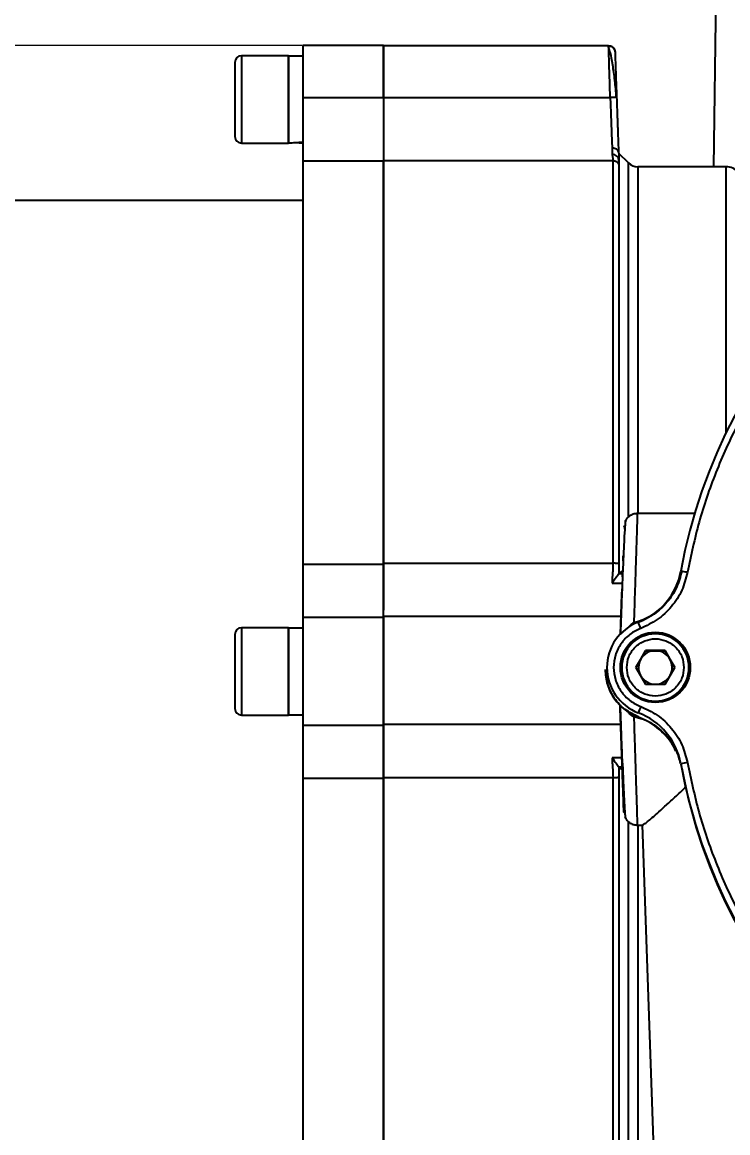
# Model space of a CAD drawing. Header units: millimetres. Extents: x 5659 to 7608, y 3628 to 5007.
# Drawn here: x 6862.7 to 6967.6, y 4699.2 to 4864.2 of the extents above; entities that cross this region are included whole.
import ezdxf

# ---------------------------------------------------------------- set-up
doc = ezdxf.new("R2010")
doc.units = ezdxf.units.MM
doc.layers.add('AM_5', color=3, linetype='Continuous', lineweight=25)
doc.styles.add('SLDTEXTSTYLE1', font='txt.shx', dxfattribs={"width": 0.7, "bigfont": 'gbcbig.shx'})
doc.dimstyles.new('SLDDIMSTYLE12$0', dxfattribs={"dimtxt": 12, "dimasz": 10, "dimexe": 0, "dimexo": 0.0625, "dimgap": 0.875, "dimtad": 1, "dimdec": 1, "dimlfac": 1.8, "dimrnd": 1e-09, "dimzin": 12, "dimdsep": 46, "dimtxsty": 'SLDTEXTSTYLE1', "dimcen": 0.09, "dimdle": 8.16, "dimclrd": 3, "dimclre": 3, "dimadec": 0, "dimazin": 3, "dimtfac": 1, "dimtdec": 1, "dimtofl": 0, "dimtmove": 0, "dimatfit": 3, "dimfxl": 0, "dimfrac": 2, "dimtolj": 1, "dimlwd": 5, "dimlwe": 5, "dimarcsym": 0})

# ---------------------------------------------------------------- blocks, each defined once
blk = doc.blocks.new('*D67')
at = {"layer": 'AM_5', "color": 3, "lineweight": 5, "transparency": 16777216}
blk.add_line((6904.38, 4860.72), (6737.76, 4860.72), dxfattribs=at)
at = {"layer": 'AM_5', "color": 3, "linetype": 'Continuous', "lineweight": 5, "transparency": 16777216}
for p, q in [((6737.76, 4850.72), (6737.76, 4684.72)), ((6904.38, 4674.72), (6737.76, 4674.72))]:
    blk.add_line(p, q, dxfattribs=at)
at = {"layer": 'AM_5', "color": 3, "transparency": 16777216}
for points in [[(6736.09, 4850.72), (6739.43, 4850.72), (6737.76, 4860.72)], [(6736.09, 4684.72), (6739.43, 4684.72), (6737.76, 4674.72)]]:
    blk.add_solid(points, dxfattribs=at)
at = {"layer": 'Defpoints', "color": 0, "transparency": 16777216}
for p in [(6904.44, 4860.72), (6737.76, 4674.72), (6904.44, 4674.72)]:
    blk.add_point(p, dxfattribs=at)
at = {"layer": 'AM_5', "color": 0, "transparency": 16777216, "insert": (6730.88, 4767.72), "char_height": 12, "attachment_point": 5, "rotation": 90, "style": 'SLDTEXTSTYLE1'}
blk.add_mtext('\\A1;186', dxfattribs=at)

msp = doc.modelspace()

# ---------------------------------------------------------------- linework, layer by layer
at = {"color": 7, "linetype": 'Continuous', "lineweight": 25}
for p, q in [((6966.044, 4882.534), (6965.522, 4842.698)), ((6916.444, 4860.718), (6904.444, 4860.719)), ((6904.444, 4860.719), (6904.444, 4852.999)), ((6916.444, 4852.999), (6916.444, 4860.718)), ((6949.92, 4860.698), (6916.444, 4860.698)), ((6950.108, 4859.861), (6949.882, 4860.558)), ((6902.344, 4859.219), (6895.344, 4859.219)), ((6895.344, 4859.219), (6895.344, 4852.719)), ((6902.344, 4859.219), (6902.344, 4852.719)), ((6904.444, 4859.159), (6902.344, 4859.159)), ((6902.344, 4846.279), (6902.344, 4859.159)), ((6895.344, 4852.719), (6895.344, 4846.219)), ((6902.344, 4852.719), (6902.344, 4846.219)), ((6904.444, 4852.999), (6916.444, 4852.999)), ((6904.444, 4852.999), (6904.444, 4843.563)), ((6916.444, 4852.999), (6916.444, 4843.563)), ((6916.444, 4852.996), (6950.155, 4852.996)), ((6895.344, 4846.219), (6902.344, 4846.219)), ((6950.444, 4844.536), (6950.578, 4843.577)), ((6951.445, 4843.578), (6951.375, 4843.975)), ((6951.444, 4844.715), (6951.444, 4843.653)), ((6952.858, 4843.284), (6951.444, 4844.698)), ((6916.444, 4843.563), (6904.444, 4843.563)), ((6950.578, 4843.577), (6916.444, 4843.577)), ((6951.444, 4843.653), (6951.444, 4843.087)), ((6967.408, 4842.698), (6954.272, 4842.698)), ((6904.444, 4837.719), (6763.444, 4837.719)), ((6962.705, 4791.177), (6954.188, 4791.177)), ((6952.037, 4784.885), (6952.011, 4784.137)), ((6952.037, 4784.894), (6952.037, 4784.885)), ((6904.444, 4783.652), (6904.443, 4775.714)), ((6904.444, 4783.652), (6916.444, 4783.652)), ((6916.444, 4783.652), (6916.443, 4776.81)), ((6916.444, 4783.804), (6950.578, 4783.793)), ((6951.444, 4783.69), (6951.444, 4782.233)), ((6951.428, 4782.206), (6951.444, 4782.233)), ((6951.944, 4782.206), (6951.428, 4782.206)), ((6951.444, 4782.233), (6951.922, 4782.597)), ((6951.957, 4782.585), (6951.929, 4781.791)), ((6951.957, 4782.598), (6951.957, 4782.585)), ((6950.45, 4780.857), (6951.948, 4780.857)), ((6951.865, 4779.956), (6951.838, 4779.17)), ((6951.865, 4779.974), (6951.865, 4779.956)), ((6951.838, 4779.17), (6951.631, 4773.25)), ((6916.443, 4775.714), (6904.443, 4775.714)), ((6904.443, 4775.714), (6904.443, 4759.723)), ((6951.723, 4775.876), (6916.443, 4775.876)), ((6916.443, 4759.723), (6916.443, 4775.714)), ((6953.67, 4774.984), (6954.198, 4775.139)), ((6954.198, 4775.139), (6955.074, 4775.418)), ((6902.343, 4774.219), (6895.343, 4774.219)), ((6895.343, 4774.219), (6895.343, 4761.219)), ((6902.343, 4774.219), (6902.343, 4761.219)), ((6904.443, 4774.159), (6902.343, 4774.159)), ((6902.343, 4761.279), (6902.343, 4774.159)), ((6955.423, 4770.805), (6953.979, 4768.305)), ((6954.701, 4769.549), (6955.423, 4770.799)), ((6958.31, 4770.805), (6955.423, 4770.805)), ((6955.423, 4770.799), (6955.423, 4770.805)), ((6955.423, 4770.799), (6956.866, 4770.799)), ((6956.866, 4770.799), (6958.31, 4770.799)), ((6959.753, 4768.305), (6958.31, 4770.805)), ((6958.31, 4770.799), (6958.31, 4770.805)), ((6958.31, 4770.799), (6959.031, 4769.549)), ((6949.443, 4768.009), (6949.443, 4767.936)), ((6949.666, 4768.307), (6949.666, 4768.273)), ((6951.866, 4768.303), (6951.866, 4768.292)), ((6953.979, 4768.305), (6955.423, 4765.805)), ((6953.981, 4768.302), (6954.701, 4769.549)), ((6958.309, 4765.805), (6959.753, 4768.305)), ((6959.031, 4769.549), (6959.751, 4768.302)), ((6961.866, 4768.292), (6961.866, 4768.303)), ((6955.423, 4765.805), (6958.309, 4765.805)), ((6954.334, 4761.533), (6954.334, 4761.567)), ((6895.343, 4761.219), (6902.343, 4761.219)), ((6902.343, 4761.279), (6904.443, 4761.279)), ((6916.443, 4759.886), (6951.721, 4759.886)), ((6951.721, 4759.886), (6951.726, 4759.749)), ((6954.223, 4760.802), (6953.667, 4760.961)), ((6954.262, 4760.932), (6954.223, 4760.802)), ((6954.86, 4760.608), (6954.223, 4760.802)), ((6954.378, 4760.889), (6954.378, 4760.961)), ((6904.443, 4759.723), (6916.443, 4759.723)), ((6904.443, 4759.723), (6904.443, 4751.785)), ((6916.443, 4759.723), (6916.443, 4751.785)), ((6951.897, 4754.869), (6950.45, 4754.869)), ((6959.919, 4755.883), (6959.776, 4756.209)), ((6951.443, 4753.487), (6951.428, 4753.514)), ((6951.428, 4753.514), (6951.944, 4753.514)), ((6951.443, 4753.487), (6951.443, 4752.029)), ((6951.959, 4753.092), (6951.443, 4753.487)), ((6951.946, 4753.514), (6952.008, 4753.514)), ((6960.657, 4753.995), (6960.657, 4753.961)), ((6916.443, 4751.785), (6904.443, 4751.785)), ((6950.577, 4751.927), (6916.443, 4751.924)), ((6954.884, 4744.93), (6957.575, 4667.881)), ((6954.176, 4744.885), (6954.953, 4744.885))]:
    msp.add_line(p, q, dxfattribs=at)
at = {"color": 7, "linetype": 'Continuous', "lineweight": 25, "flags": 128}
for points in [[(6950.444, 4845.492), (6950.444, 4845.359), (6950.444, 4845.229), (6950.444, 4845.103), (6950.444, 4844.982), (6950.444, 4844.864), (6950.444, 4844.75), (6950.444, 4844.641), (6950.444, 4844.536)], [(6904.444, 4843.563), (6904.444, 4842.304), (6904.444, 4840.7), (6904.444, 4838.759), (6904.444, 4836.488), (6904.444, 4833.9), (6904.444, 4831.005), (6904.444, 4827.817), (6904.444, 4824.352), (6904.444, 4820.624), (6904.444, 4816.651), (6904.444, 4812.452), (6904.444, 4808.046), (6904.444, 4803.453), (6904.444, 4798.695), (6904.444, 4793.793), (6904.444, 4788.771), (6904.444, 4783.652)], [(6916.444, 4783.652), (6916.444, 4788.771), (6916.444, 4793.793), (6916.444, 4798.695), (6916.444, 4803.453), (6916.444, 4808.046), (6916.444, 4812.452), (6916.444, 4816.651), (6916.444, 4820.624), (6916.444, 4824.351), (6916.444, 4827.817), (6916.444, 4831.005), (6916.444, 4833.9), (6916.444, 4836.488), (6916.444, 4838.759), (6916.444, 4840.7), (6916.444, 4842.304), (6916.444, 4843.563)], [(6950.578, 4783.793), (6950.578, 4788.91), (6950.578, 4793.929), (6950.578, 4798.826), (6950.578, 4803.58), (6950.578, 4808.167), (6950.578, 4812.567), (6950.578, 4816.759), (6950.578, 4820.724), (6950.578, 4824.444), (6950.578, 4827.902), (6950.578, 4831.08), (6950.578, 4833.966), (6950.578, 4836.544), (6950.578, 4838.805), (6950.578, 4840.736), (6950.578, 4842.329), (6950.578, 4843.577)], [(6951.444, 4843.087), (6951.444, 4841.847), (6951.444, 4840.265), (6951.444, 4838.346), (6951.444, 4836.1), (6951.444, 4833.538), (6951.444, 4830.671), (6951.444, 4827.513), (6951.444, 4824.078), (6951.444, 4820.382), (6951.444, 4816.443), (6951.444, 4812.277), (6951.444, 4807.906), (6951.444, 4803.348), (6951.444, 4798.625), (6951.444, 4793.76), (6951.444, 4788.773), (6951.444, 4783.69)], [(6952.858, 4790.677), (6952.858, 4793.359), (6952.858, 4798.146), (6952.858, 4802.792), (6952.858, 4807.274), (6952.858, 4811.573), (6952.858, 4815.667), (6952.858, 4819.537), (6952.858, 4823.167), (6952.858, 4826.538), (6952.858, 4829.636), (6952.858, 4832.446), (6952.858, 4834.954), (6952.858, 4837.149), (6952.858, 4839.021), (6952.858, 4840.561), (6952.858, 4841.762), (6952.858, 4842.619), (6952.858, 4843.127), (6952.858, 4843.284)], [(6954.272, 4842.698), (6954.272, 4842.654), (6954.272, 4842.303), (6954.272, 4841.602), (6954.272, 4840.556), (6954.272, 4839.17), (6954.272, 4837.449), (6954.272, 4835.402), (6954.272, 4833.038), (6954.272, 4830.369), (6954.272, 4827.407), (6954.272, 4824.166), (6954.272, 4820.66), (6954.272, 4816.907), (6954.272, 4812.924), (6954.272, 4808.729), (6954.272, 4804.343), (6954.272, 4799.785), (6954.272, 4795.077), (6954.272, 4791.177)], [(6967.408, 4803.265), (6967.408, 4803.592), (6967.408, 4808.02), (6967.408, 4812.259), (6967.408, 4816.288), (6967.408, 4820.089), (6967.408, 4823.643), (6967.408, 4826.934), (6967.408, 4829.947), (6967.408, 4832.668), (6967.408, 4835.083), (6967.408, 4837.181), (6967.408, 4838.952), (6967.408, 4840.389), (6967.408, 4841.483), (6967.408, 4842.231), (6967.408, 4842.629), (6967.408, 4842.698)], [(6960.657, 4753.954), (6961.814, 4748.628), (6962.617, 4745.694)], [(6904.443, 4751.785), (6904.443, 4746.666), (6904.443, 4741.644), (6904.443, 4736.742), (6904.443, 4731.984), (6904.443, 4727.391), (6904.443, 4722.985), (6904.443, 4718.786), (6904.443, 4714.813), (6904.443, 4711.085), (6904.443, 4707.62), (6904.443, 4704.432), (6904.443, 4701.537), (6904.443, 4698.949), (6904.443, 4696.678), (6904.443, 4694.737), (6904.443, 4693.133), (6904.443, 4691.874)], [(6916.443, 4691.874), (6916.443, 4693.133), (6916.443, 4694.737), (6916.443, 4696.678), (6916.443, 4698.948), (6916.443, 4701.537), (6916.443, 4704.432), (6916.443, 4707.62), (6916.443, 4711.085), (6916.443, 4714.813), (6916.443, 4718.786), (6916.443, 4722.985), (6916.443, 4727.391), (6916.443, 4731.984), (6916.443, 4736.742), (6916.443, 4741.644), (6916.443, 4746.666), (6916.443, 4751.785)], [(6950.577, 4691.888), (6950.577, 4693.158), (6950.577, 4694.772), (6950.577, 4696.724), (6950.577, 4699.005), (6950.577, 4701.603), (6950.577, 4704.508), (6950.577, 4707.704), (6950.577, 4711.179), (6950.577, 4714.914), (6950.577, 4718.894), (6950.577, 4723.1), (6950.577, 4727.513), (6950.577, 4732.111), (6950.577, 4736.874), (6950.577, 4741.78), (6950.577, 4746.805), (6950.577, 4751.927)], [(6951.443, 4752.029), (6951.443, 4746.94), (6951.443, 4741.947), (6951.443, 4737.073), (6951.443, 4732.341), (6951.443, 4727.772), (6951.443, 4723.388), (6951.443, 4719.209), (6951.443, 4715.255), (6951.443, 4711.543), (6951.443, 4708.091), (6951.443, 4704.915), (6951.443, 4702.03), (6951.443, 4699.448), (6951.443, 4697.182), (6951.443, 4695.243), (6951.443, 4693.639), (6951.443, 4692.377)], [(6952.857, 4692.112), (6952.857, 4692.113), (6952.857, 4692.291), (6952.857, 4692.821), (6952.857, 4693.699), (6952.857, 4694.922), (6952.857, 4696.483), (6952.857, 4698.376), (6952.857, 4700.591), (6952.857, 4703.118), (6952.857, 4705.946), (6952.857, 4709.061), (6952.857, 4712.45), (6952.857, 4716.095), (6952.857, 4719.98), (6952.857, 4724.088), (6952.857, 4728.398), (6952.857, 4732.891), (6952.857, 4737.546), (6952.858, 4742.342), (6952.858, 4745.367)], [(6954.272, 4744.846), (6954.272, 4740.619), (6954.272, 4735.902), (6954.272, 4731.334), (6954.272, 4726.936), (6954.272, 4722.729), (6954.272, 4718.732), (6954.272, 4714.964), (6954.272, 4711.442), (6954.272, 4708.184), (6954.272, 4705.204), (6954.272, 4702.516), (6954.271, 4700.133), (6954.271, 4698.066), (6954.271, 4696.325), (6954.271, 4694.917), (6954.271, 4693.85), (6954.271, 4693.128), (6954.271, 4692.754), (6954.271, 4692.698)]]:
    msp.add_lwpolyline(points, dxfattribs=at)
at = {"color": 7, "linetype": 'Continuous', "lineweight": 25}
msp.add_circle((6956.866, 4768.309), 5.2, dxfattribs=at)
for centre, radius, start, end in [((6949.92, 4859.698), 1, 1.99976, 89.99975), ((6895.344, 4858.219), 1, 89.99969, 179.99969), ((6895.344, 4847.219), 1, 179.99969, 269.99969), ((7039.366, 4768.307), 80, 100.30604, 169.69383), ((6954.272, 4844.698), 2, 224.99969, 269.99969), ((6967.408, 4840.198), 2.5, 44.99977, 89.99969), ((6950.818, 4784.409), 10, 290.58663, 349.69385), ((6940.16, 4665.71), 118.693, 79.57321, 80.05575), ((6956.866, 4768.307), 7.2, 110.58661, 179.99981), ((6645.558, 4658.269), 330.121, 20.5433, 20.71651), ((6895.343, 4773.219), 1, 89.99969, 179.99969), ((6956.866, 4768.292), 5.2, 0.00011, 179.99974), ((6956.866, 4768.303), 5, 359.99978, 179.99975), ((6956.866, 4768.299), 2.5, 89.99966, 149.9996), ((6956.866, 4768.299), 2.5, 29.99978, 89.99971), ((6956.866, 4768.307), 7.2, 179.99987, 249.41339), ((6956.866, 4768.303), 5, 179.99995, 359.99959), ((6956.866, 4768.292), 5, 179.99995, 359.99959), ((6956.866, 4768.299), 2.5, 149.99962, 207.09742), ((6956.866, 4768.299), 2.5, 332.90197, 29.99975), ((6956.943, 4767.936), 7.5, 179.99988, 250.00153), ((6956.866, 4768.299), 2.5, 212.9021, 265.89476), ((6956.866, 4768.299), 2.5, 274.10462, 327.09726), ((6895.343, 4762.219), 1, 179.99969, 269.99969), ((7268.234, 4644.466), 335.031, 159.37056, 159.54192), ((6950.818, 4752.205), 10, 10.30615, 69.41337), ((6950.959, 4751.492), 10, 28.14855, 70.0015), ((6982.69, 4637.024), 119.028, 100.18577, 100.66732), ((7039.366, 4768.307), 80, 190.30617, 259.69396), ((7039.443, 4767.935), 80, 190.52799, 258.6349)]:
    msp.add_arc(centre, radius, start, end, dxfattribs=at)
for centre, start_param, end_param in [((6902.344, 4852.719), 4.712389, 4.9017857), ((6904.444, 4852.719), 4.6181163, 4.712389)]:
    msp.add_ellipse(centre, major_axis=(11.154, 0), ratio=0.5773503, start_param=start_param, end_param=end_param, dxfattribs=at)
for points in [[(6916.444, 4860.698), (6916.444, 4860.586), (6916.444, 4860.36), (6916.444, 4858.594), (6916.444, 4856.055), (6916.444, 4854.016), (6916.444, 4852.996)], [(6916.444, 4852.996), (6916.444, 4851.892), (6916.444, 4849.685), (6916.444, 4846.807), (6916.444, 4844.567), (6916.444, 4843.907), (6916.444, 4843.577)], [(6951.444, 4843.653), (6951.429, 4843.768), (6951.399, 4844), (6951.168, 4844.292), (6950.837, 4844.496), (6950.575, 4844.523), (6950.444, 4844.536)], [(6916.444, 4843.577), (6916.444, 4843.002), (6916.444, 4841.853), (6916.444, 4839.253), (6916.444, 4836.039), (6916.444, 4832.177), (6916.444, 4827.72), (6916.444, 4822.705), (6916.444, 4817.18), (6916.444, 4811.196), (6916.444, 4804.808), (6916.444, 4798.073), (6916.444, 4791.067), (6916.444, 4786.225), (6916.444, 4783.804)], [(6951.444, 4843.087), (6951.394, 4843.158), (6951.296, 4843.3), (6951.083, 4843.454), (6950.84, 4843.557), (6950.665, 4843.57), (6950.578, 4843.577)], [(6916.443, 4775.876), (6916.443, 4776.019), (6916.443, 4776.306), (6916.443, 4778.081), (6916.444, 4780.615), (6916.444, 4782.741), (6916.444, 4783.804)], [(6951.444, 4783.69), (6951.394, 4783.705), (6951.295, 4783.735), (6951.083, 4783.767), (6950.839, 4783.789), (6950.665, 4783.792), (6950.578, 4783.793)], [(6960.79, 4782.627), (6960.568, 4781.788), (6960.125, 4780.109), (6958.665, 4777.927), (6956.752, 4776.128), (6955.17, 4775.414), (6954.379, 4775.057)], [(6916.443, 4775.876), (6916.443, 4775.727), (6916.443, 4775.43), (6916.443, 4773.574), (6916.443, 4770.971), (6916.443, 4767.898), (6916.443, 4764.822), (6916.443, 4762.212), (6916.443, 4760.344), (6916.443, 4760.039), (6916.443, 4759.886)], [(6916.443, 4751.924), (6916.443, 4752.988), (6916.443, 4755.115), (6916.443, 4757.656), (6916.443, 4759.441), (6916.443, 4759.738), (6916.443, 4759.886)], [(6916.443, 4751.924), (6916.443, 4749.5), (6916.443, 4744.653), (6916.443, 4737.635), (6916.443, 4730.886), (6916.443, 4724.481), (6916.443, 4718.476), (6916.443, 4712.929), (6916.443, 4707.89), (6916.443, 4703.407), (6916.443, 4699.517), (6916.443, 4696.274), (6916.443, 4693.643), (6916.443, 4692.473), (6916.443, 4691.888)], [(6950.577, 4751.927), (6950.665, 4751.929), (6950.839, 4751.931), (6951.082, 4751.953), (6951.295, 4751.985), (6951.394, 4752.014), (6951.443, 4752.029)]]:
    msp.add_open_spline(points, degree=3, dxfattribs=at)
for points, knots in [([(6950.803, 4860.15), (6950.762, 4860.222), (6950.67, 4860.384), (6950.437, 4860.541), (6950.158, 4860.615), (6949.973, 4860.575), (6949.882, 4860.555)], [0, 0, 0, 0, 0.2110006, 0.4756494, 0.740464, 1, 1, 1, 1]), ([(6950.155, 4852.996), (6950.125, 4853.998), (6950.072, 4855.752), (6950.009, 4857.783), (6949.968, 4859.142), (6949.94, 4860.046), (6949.923, 4860.6), (6949.921, 4860.666), (6949.92, 4860.698)], [0, 0, 0, 0, 0.2452809, 0.42889926, 0.57905177, 0.72428424, 0.86459927, 1, 1, 1, 1]), ([(6951.083, 4853.005), (6951.007, 4853.857), (6950.852, 4855.589), (6950.53, 4857.902), (6950.265, 4859.416), (6950.136, 4859.782), (6950.108, 4859.861)], [0, 0, 0, 0, 0.2966354, 0.6024529, 0.914745, 1, 1, 1, 1]), ([(6951.155, 4852.993), (6951.124, 4853.885), (6951.061, 4855.668), (6950.984, 4857.889), (6950.929, 4859.437), (6950.922, 4859.634), (6950.919, 4859.733)], [0, 0, 0, 0, 0.249886, 0.4997488, 0.7497519, 1, 1, 1, 1]), ([(6894.344, 4858.219), (6894.344, 4858.145), (6894.344, 4858.032), (6894.344, 4857.346), (6894.344, 4856.636), (6894.344, 4855.755), (6894.344, 4854.475), (6894.344, 4853.41), (6894.344, 4852.719)], [0, 0, 0, 0, 0.2394568, 0.3683607, 0.5, 0.6316393, 0.7605432, 1, 1, 1, 1]), ([(6894.344, 4852.719), (6894.344, 4852.027), (6894.344, 4850.962), (6894.344, 4849.682), (6894.344, 4848.801), (6894.344, 4848.091), (6894.344, 4847.405), (6894.344, 4847.292), (6894.344, 4847.219)], [0, 0, 0, 0, 0.2394568, 0.3683607, 0.5, 0.6316393, 0.7605432, 1, 1, 1, 1]), ([(6951.155, 4852.993), (6951.141, 4852.998), (6951.121, 4853.004), (6950.996, 4853.008), (6950.867, 4853.01), (6950.707, 4853.009), (6950.474, 4853.005), (6950.281, 4852.999), (6950.155, 4852.996)], [0, 0, 0, 0, 0.239471, 0.3683705, 0.5000015, 0.6316323, 0.7605311, 1, 1, 1, 1]), ([(6950.155, 4852.996), (6950.187, 4852.171), (6950.242, 4850.724), (6950.322, 4848.674), (6950.389, 4846.914), (6950.426, 4845.952), (6950.444, 4845.492)], [0, 0, 0, 0, 0.2851739, 0.500074, 0.7610217, 1, 1, 1, 1]), ([(6951.444, 4844.715), (6951.425, 4845.247), (6951.388, 4846.317), (6951.317, 4848.354), (6951.238, 4850.606), (6951.182, 4852.199), (6951.155, 4852.993)], [0, 0, 0, 0, 0.2485215, 0.4999911, 0.7509557, 1, 1, 1, 1]), ([(7025.232, 4846.034), (7022.737, 4845.508), (7017.699, 4844.446), (7010.322, 4841.907), (7003.08, 4838.638), (6996.101, 4834.575), (6989.498, 4829.763), (6983.404, 4824.271), (6977.912, 4818.177), (6973.1, 4811.574), (6969.038, 4804.595), (6965.768, 4797.353), (6963.229, 4789.976), (6962.167, 4784.939), (6961.641, 4782.443)], [0, 0, 0, 0, 0.0799588, 0.1613715, 0.2441424, 0.3288926, 0.4142166, 0.5, 0.5857784, 0.6711024, 0.7558576, 0.8386237, 0.9200388, 1, 1, 1, 1]), ([(6951.444, 4844.715), (6951.439, 4844.77), (6951.429, 4844.877), (6951.364, 4845.032), (6951.281, 4845.149), (6951.2, 4845.229), (6951.154, 4845.266), (6951.124, 4845.29), (6951.029, 4845.359), (6950.809, 4845.472), (6950.571, 4845.485), (6950.444, 4845.492)], [0, 0, 0, 0, 0.13274928, 0.2587097, 0.38346285, 0.46187539, 0.50802694, 0.51153962, 0.54269826, 0.7552829, 1, 1, 1, 1]), ([(6954.254, 4791.175), (6954.067, 4791.166), (6953.679, 4791.148), (6953.126, 4790.903), (6952.643, 4790.507), (6952.447, 4790.142), (6952.35, 4789.961)], [0, 0, 0, 0, 0.2341083, 0.485653, 0.7448761, 1, 1, 1, 1]), ([(6954.188, 4791.177), (6954.187, 4791.126), (6954.183, 4791.024), (6954.158, 4790.254), (6954.126, 4789.243), (6954.09, 4788.114), (6954.042, 4786.608), (6953.977, 4784.599), (6953.891, 4781.939), (6953.789, 4778.724), (6953.711, 4776.259), (6953.67, 4774.984)], [0, 0, 0, 0, 0.1217334, 0.2456529, 0.3295313, 0.4143849, 0.5002146, 0.6112196, 0.7315209, 0.8611156, 1, 1, 1, 1]), ([(6952.474, 4790.059), (6952.461, 4790.095), (6952.419, 4790.207), (6952.337, 4789.279), (6952.225, 4787.381), (6952.095, 4784.548), (6951.951, 4780.975), (6951.805, 4777.14), (6951.707, 4774.413), (6951.663, 4773.213)], [0, 0, 0, 0, 0.0767643, 0.2381811, 0.3986006, 0.5581807, 0.7170876, 0.8754904, 1, 1, 1, 1]), ([(6952.209, 4789.265), (6952.213, 4789.282), (6952.225, 4789.344), (6952.274, 4789.019), (6952.309, 4788.782)], [0, 0, 0, 0, 0.272533, 1, 1, 1, 1]), ([(6950.578, 4783.793), (6950.566, 4783.391), (6950.545, 4782.685), (6950.468, 4781.847), (6950.441, 4781.271), (6950.447, 4780.986), (6950.45, 4780.857)], [0, 0, 0, 0, 0.3927265, 0.6900266, 0.8591704, 1, 1, 1, 1]), ([(6951.428, 4782.206), (6951.304, 4782.034), (6951.025, 4781.647), (6950.655, 4781.139), (6950.45, 4780.857)], [0, 0, 0, 0, 0.4434973, 1, 1, 1, 1]), ([(6961.641, 4782.443), (6961.407, 4781.54), (6960.932, 4779.703), (6959.347, 4777.289), (6957.255, 4775.299), (6955.533, 4774.504), (6954.686, 4774.113)], [0, 0, 0, 0, 0.2457963, 0.5, 0.7542037, 1, 1, 1, 1]), ([(6952.797, 4774.189), (6952.909, 4774.338), (6953.15, 4774.657), (6953.489, 4774.87), (6953.67, 4774.984)], [0, 0, 0, 0, 0.4647089, 1, 1, 1, 1]), ([(6894.343, 4773.219), (6894.343, 4773.145), (6894.343, 4773.032), (6894.343, 4772.346), (6894.343, 4771.636), (6894.343, 4770.755), (6894.343, 4769.475), (6894.343, 4767.719), (6894.343, 4765.962), (6894.343, 4764.682), (6894.343, 4763.801), (6894.343, 4763.091), (6894.343, 4762.405), (6894.343, 4762.292), (6894.343, 4762.219)], [0, 0, 0, 0, 0.1197284, 0.1841803, 0.25, 0.3158197, 0.3802716, 0.5, 0.6197284, 0.6841803, 0.75, 0.8158197, 0.8802716, 1, 1, 1, 1]), ([(6954.686, 4774.113), (6954.132, 4773.849), (6952.999, 4773.308), (6951.689, 4771.89), (6950.852, 4770.173), (6950.575, 4768.309), (6950.852, 4766.445), (6951.689, 4764.729), (6952.999, 4763.311), (6954.132, 4762.769), (6954.686, 4762.505)], [0, 0, 0, 0, 0.122089, 0.25, 0.377911, 0.5, 0.622089, 0.75, 0.877911, 1, 1, 1, 1]), ([(6952.616, 4768.305), (6952.673, 4768.84), (6952.76, 4769.662), (6953.29, 4770.652), (6953.839, 4771.332), (6954.52, 4771.884), (6955.509, 4772.397), (6956.866, 4772.658), (6958.223, 4772.397), (6959.213, 4771.884), (6959.894, 4771.332), (6960.442, 4770.652), (6960.972, 4769.662), (6961.059, 4768.84), (6961.116, 4768.305)], [0, 0, 0, 0, 0.1197284, 0.1841803, 0.25, 0.3158197, 0.3802716, 0.5, 0.6197284, 0.6841803, 0.75, 0.8158197, 0.8802716, 1, 1, 1, 1]), ([(6954.378, 4760.961), (6953.683, 4761.286), (6952.293, 4761.936), (6950.715, 4763.648), (6949.646, 4765.716), (6949.511, 4767.245), (6949.443, 4768.009)], [0, 0, 0, 0, 0.2500006, 0.5000011, 0.7500017, 1, 1, 1, 1]), ([(6961.116, 4768.305), (6961.059, 4767.77), (6960.972, 4766.948), (6960.442, 4765.958), (6959.894, 4765.278), (6959.213, 4764.726), (6958.223, 4764.213), (6956.866, 4763.952), (6955.509, 4764.213), (6954.52, 4764.726), (6953.839, 4765.278), (6953.29, 4765.958), (6952.76, 4766.948), (6952.673, 4767.77), (6952.616, 4768.305)], [0, 0, 0, 0, 0.1197284, 0.1841803, 0.25, 0.3158197, 0.3802716, 0.5, 0.6197284, 0.6841803, 0.75, 0.8158197, 0.8802716, 1, 1, 1, 1]), ([(6951.625, 4762.738), (6951.647, 4762.096), (6951.71, 4760.278), (6951.808, 4757.492), (6951.912, 4754.487), (6952.003, 4751.886), (6952.077, 4749.75), (6952.133, 4748.151), (6952.168, 4747.129), (6952.182, 4746.721), (6952.175, 4746.931), (6952.146, 4747.761), (6952.096, 4749.179), (6952.027, 4751.149), (6951.941, 4753.613), (6951.84, 4756.482), (6951.764, 4758.66), (6951.726, 4759.749)], [0, 0, 0, 0, 0.0375957, 0.1063366, 0.1750804, 0.243824, 0.3125667, 0.3813092, 0.4500521, 0.518795, 0.587537, 0.6562791, 0.7250226, 0.7937664, 0.8625103, 0.9312548, 1, 1, 1, 1]), ([(6951.628, 4762.583), (6951.63, 4762.536), (6951.633, 4762.465), (6951.647, 4762.043), (6951.665, 4761.526), (6951.69, 4760.833), (6951.718, 4760.005), (6951.745, 4759.226), (6951.772, 4758.447), (6951.801, 4757.621), (6951.826, 4756.93), (6951.844, 4756.416), (6951.858, 4755.997), (6951.861, 4755.928), (6951.862, 4755.883)], [0, 0, 0, 0, 0.1213599, 0.1847896, 0.2498693, 0.3550213, 0.4225846, 0.5, 0.5774194, 0.644984, 0.7501306, 0.8152129, 0.8786435, 1, 1, 1, 1]), ([(6951.862, 4755.883), (6951.861, 4755.93), (6951.858, 4756.001), (6951.844, 4756.424), (6951.826, 4756.941), (6951.801, 4757.633), (6951.772, 4758.461), (6951.745, 4759.24), (6951.718, 4760.02), (6951.69, 4760.846), (6951.665, 4761.536), (6951.647, 4762.05), (6951.633, 4762.469), (6951.63, 4762.538), (6951.628, 4762.583)], [0, 0, 0, 0, 0.1213599, 0.1847896, 0.2498693, 0.3550213, 0.4225846, 0.5, 0.5774194, 0.644984, 0.7501306, 0.8152129, 0.8786435, 1, 1, 1, 1]), ([(6951.721, 4759.886), (6951.716, 4760.041), (6951.704, 4760.362), (6951.664, 4761.533), (6951.631, 4762.496), (6951.628, 4762.583)], [0, 0, 0, 0, 0.46205961, 0.95109126, 1, 1, 1, 1]), ([(6953.667, 4760.961), (6953.494, 4761.075), (6953.139, 4761.31), (6952.805, 4761.657), (6952.703, 4761.891), (6952.689, 4761.923)], [0, 0, 0, 0, 0.4490394, 0.924132, 1, 1, 1, 1]), ([(6954.686, 4762.505), (6955.533, 4762.114), (6957.255, 4761.319), (6959.347, 4759.329), (6960.932, 4756.915), (6961.407, 4755.079), (6961.641, 4754.176)], [0, 0, 0, 0, 0.2457963, 0.5, 0.7542037, 1, 1, 1, 1]), ([(6953.667, 4760.961), (6953.705, 4759.739), (6953.781, 4757.373), (6953.869, 4754.583), (6953.936, 4752.482), (6953.986, 4750.933), (6954.04, 4749.249), (6954.093, 4747.574), (6954.139, 4746.119), (6954.167, 4745.237), (6954.179, 4744.849), (6954.177, 4744.92), (6954.176, 4744.935)], [0, 0, 0, 0, 0.1340749, 0.2594439, 0.3382255, 0.41313, 0.4841574, 0.6085038, 0.7306346, 0.850552, 0.9682583, 1, 1, 1, 1]), ([(6954.378, 4760.961), (6955.17, 4760.605), (6956.754, 4759.891), (6958.658, 4758.089), (6960.006, 4756.127), (6960.398, 4754.694), (6960.561, 4754.098)], [0, 0, 0, 0, 0.2693299, 0.5386597, 0.8079896, 1, 1, 1, 1]), ([(6950.45, 4754.869), (6950.447, 4754.689), (6950.44, 4754.227), (6950.527, 4753.261), (6950.558, 4752.438), (6950.577, 4751.927)], [0, 0, 0, 0, 0.1942422, 0.5006255, 1, 1, 1, 1]), ([(6950.45, 4754.869), (6950.653, 4754.588), (6951.022, 4754.079), (6951.302, 4753.689), (6951.428, 4753.514)], [0, 0, 0, 0, 0.5512851, 1, 1, 1, 1]), ([(6951.985, 4754.075), (6952.019, 4753.224), (6952.101, 4751.16), (6952.215, 4748.693), (6952.326, 4746.791), (6952.407, 4745.866), (6952.448, 4745.969), (6952.462, 4746.004)], [0, 0, 0, 0, 0.1663905, 0.4035453, 0.6419371, 0.881799, 1, 1, 1, 1]), ([(6961.641, 4754.176), (6962.167, 4751.68), (6963.229, 4746.642), (6965.768, 4739.265), (6969.037, 4732.023), (6973.1, 4725.044), (6977.912, 4718.441), (6983.404, 4712.348), (6989.498, 4706.855), (6996.101, 4702.043), (7003.08, 4697.981), (7010.322, 4694.712), (7017.699, 4692.173), (7022.736, 4691.11), (7025.232, 4690.584)], [0, 0, 0, 0, 0.0799588, 0.1613715, 0.2441424, 0.3288926, 0.4142166, 0.5, 0.5857784, 0.6711024, 0.7558576, 0.8386237, 0.9200388, 1, 1, 1, 1]), ([(6954.953, 4744.911), (6954.964, 4744.904), (6955.003, 4744.88), (6955.294, 4745.071), (6955.829, 4745.485), (6956.621, 4746.161), (6957.66, 4747.086), (6958.991, 4748.304), (6960.28, 4749.499), (6961.186, 4750.348), (6961.491, 4750.634)], [0, 0, 0, 0, 0.0472969, 0.1728497, 0.3043941, 0.4397908, 0.5874926, 0.7427969, 0.9134319, 1, 1, 1, 1]), ([(6952.299, 4747.233), (6952.263, 4746.99), (6952.217, 4746.671), (6952.205, 4746.747), (6952.202, 4746.765)], [0, 0, 0, 0, 0.7636811, 1, 1, 1, 1]), ([(6952.339, 4746.102), (6952.436, 4745.921), (6952.632, 4745.555), (6953.115, 4745.159), (6953.669, 4744.914), (6954.056, 4744.895), (6954.243, 4744.886)], [0, 0, 0, 0, 0.25502026, 0.51415468, 0.76570961, 1, 1, 1, 1])]:
    msp.add_open_spline(points, degree=3, knots=knots, dxfattribs=at)

# ---------------------------------------------------------------- dimensions: what is measured, and where the dimension line sits
at = {"layer": 'AM_5'}
dim = msp.add_linear_dim(base=(6737.76, 4674.719), p1=(6904.444, 4860.719), p2=(6904.444, 4674.719), angle=90, dimstyle='SLDDIMSTYLE12$0', override={"dimlfac": 1, "dimpost": ''}, dxfattribs=at)
dim.commit()
dim.dimension.update_dxf_attribs({"geometry": '*D67', "text_midpoint": (6730.885, 4767.719)})

doc.saveas('drawing.dxf')
